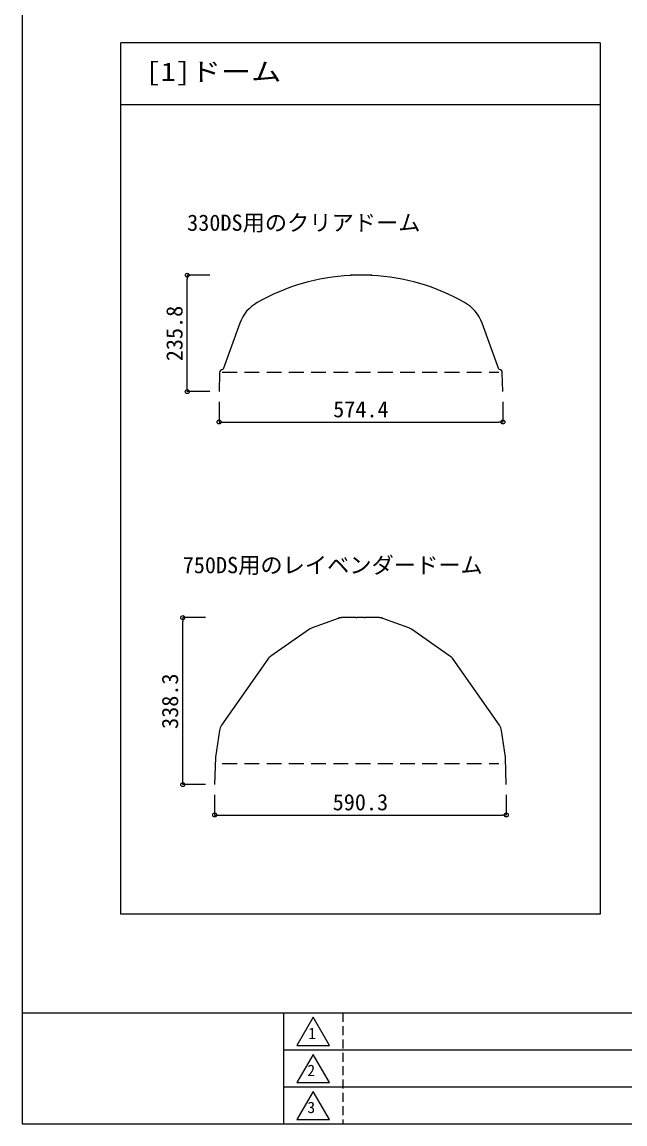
# Model space of a CAD drawing. Units: millimetres, scale not verified, with parts at other scales. Extents: x -3056 to 2944, y -2123 to 2078.
# Drawn here: x -3056 to -1836, y -2122 to 110 of the extents above; entities that cross this region are included whole.
import ezdxf
from ezdxf.enums import TextEntityAlignment as Align

# ---------------------------------------------------------------- set-up
doc = ezdxf.new("R2010")
doc.units = ezdxf.units.MM
doc.header["$LTSCALE"] = 15
for name, pattern in [('CHAIN1', [8, 5, -1, 1, -1]), ('DASHED1', [1.8, 1.2, -0.6]), ('DASHED2', [3, 2, -1])]:
    doc.linetypes.add(name, pattern=pattern)
for name, color, linetype in [('8-0', 7, 'Continuous'), ('F-8', 7, 'Continuous'), ('F-E', 7, 'Continuous')]:
    doc.layers.add(name, color=color, linetype=linetype)
doc.styles.add('ＭＳ ゴシック', font='')
doc.styles.get('ＭＳ ゴシック').set_extended_font_data('MS Gothic')

msp = doc.modelspace()

# ---------------------------------------------------------------- linework, layer by layer
at = {"layer": '8-0'}
for p, q in [((-3056.25, -1897.5), (2943.75, -1897.5)), ((-2527.27, -1897.5), (-2527.27, -2122.5)), ((-2527.27, -1972.5), (-281.32, -1972.5)), ((-2527.27, -2047.5), (-281.32, -2047.5))]:
    msp.add_line(p, q, dxfattribs=at)
at = {"layer": '8-0', "linetype": 'DASHED1'}
msp.add_line((-2407.27, -1897.5), (-2407.27, -2122.5), dxfattribs=at)
at = {"layer": '8-0'}
for points in [[(-3056.25, -2122.5), (2943.75, -2122.5), (2943.75, 2077.5), (-3056.25, 2077.5)], [(-2467.27, -1906.5), (-2500.3, -1963.71), (-2434.23, -1963.71)], [(-2467.27, -1981.5), (-2500.3, -2038.71), (-2434.23, -2038.71)], [(-2467.27, -2056.5), (-2500.3, -2113.71), (-2434.23, -2113.71)]]:
    msp.add_lwpolyline(points, close=True, dxfattribs=at)
at = {"layer": 'F-8'}
for p, q in [((-1886.25, 67.5), (-2856.25, 67.5)), ((-2856.25, -1697.5), (-2856.25, 67.5)), ((-1886.25, 67.5), (-1886.25, -1697.5)), ((-1886.25, -58.5), (-2856.25, -58.5)), ((-2676.16, -403.3), (-2722.09, -403.3)), ((-2721.91, -403.3), (-2721.91, -411.3)), ((-2721.91, -631.14), (-2721.91, -411.3)), ((-2676.16, -639.14), (-2722.09, -639.14)), ((-2721.91, -639.14), (-2721.91, -631.14)), ((-2657.45, -659.8), (-2657.45, -700.84)), ((-2083.07, -659.8), (-2083.07, -700.84)), ((-2657.45, -700.66), (-2649.45, -700.66)), ((-2649.45, -700.66), (-2091.07, -700.66)), ((-2083.07, -700.66), (-2091.07, -700.66)), ((-2685.11, -1096.89), (-2731.05, -1096.89)), ((-2730.87, -1096.89), (-2730.87, -1104.89)), ((-2730.87, -1427.19), (-2730.87, -1104.89)), ((-2730.87, -1435.19), (-2730.87, -1427.19)), ((-2685.11, -1435.19), (-2731.05, -1435.19)), ((-2666.41, -1455.84), (-2666.41, -1496.89)), ((-2076.09, -1455.84), (-2076.09, -1496.89)), ((-2666.41, -1496.71), (-2658.41, -1496.71)), ((-2658.41, -1496.71), (-2084.09, -1496.71)), ((-2076.09, -1496.71), (-2084.09, -1496.71)), ((-1886.25, -1697.5), (-2856.25, -1697.5))]:
    msp.add_line(p, q, dxfattribs=at)
for centre in [(-2721.91, -403.3), (-2721.91, -639.14), (-2657.45, -700.66), (-2083.07, -700.66), (-2730.87, -1096.89), (-2730.87, -1435.19), (-2666.41, -1496.71), (-2076.09, -1496.71)]:
    msp.add_circle(centre, 4, dxfattribs=at)
at = {"layer": 'F-E', "linetype": 'CHAIN1'}
for p, q in [((-2391.87, -403.4), (-2391.87, -403.65)), ((-2391.67, -403.64), (-2391.67, -403.39)), ((-2384.41, -403.08), (-2384.41, -403.34)), ((-2384.21, -403.33), (-2384.21, -403.08)), ((-2356.51, -403.07), (-2356.51, -403.33)), ((-2356.31, -403.33), (-2356.31, -403.08)), ((-2354.17, -403.15), (-2354.17, -403.41)), ((-2353.96, -403.42), (-2353.96, -403.16)), ((-2353.57, -403.43), (-2353.57, -403.18)), ((-2353.57, -403.18), (-2353.57, -403.43)), ((-2352.37, -403.23), (-2352.37, -403.48)), ((-2352.19, -403.49), (-2352.19, -403.23)), ((-2351.81, -403.25), (-2351.81, -403.5)), ((-2351.65, -403.51), (-2351.65, -403.26)), ((-2350.61, -403.3), (-2350.61, -403.56)), ((-2350.44, -403.57), (-2350.44, -403.31)), ((-2350, -403.33), (-2350, -403.59)), ((-2349.84, -403.59), (-2349.84, -403.34)), ((-2348.65, -403.4), (-2348.65, -403.65)), ((-2348.45, -403.66), (-2348.45, -403.41)), ((-2380.97, -1096.89), (-2408.99, -1096.89)), ((-2380.97, -1096.89), (-2378.73, -1096.89)), ((-2363.73, -1096.89), (-2378.73, -1096.89)), ((-2363.73, -1096.89), (-2361.49, -1096.89)), ((-2333.47, -1096.89), (-2361.49, -1096.89))]:
    msp.add_line(p, q, dxfattribs=at)
at = {"layer": 'F-E'}
for p, q in [((-2615.66, -500.68), (-2649.41, -593.42)), ((-2615.66, -500.68), (-2649.41, -593.42)), ((-2091.11, -593.42), (-2124.86, -500.68)), ((-2091.11, -593.42), (-2124.86, -500.68)), ((-2656.35, -600.92), (-2657.45, -639.14)), ((-2083.07, -639.14), (-2084.17, -600.92)), ((-2416.72, -1098.4), (-2468.8, -1117.36)), ((-2273.66, -1117.36), (-2325.74, -1098.4)), ((-2474.68, -1120.42), (-2552.4, -1174.83)), ((-2190.06, -1174.83), (-2267.78, -1120.42)), ((-2558.63, -1181.07), (-2652.33, -1314.88)), ((-2090.13, -1314.88), (-2183.83, -1181.07)), ((-2656.63, -1325.6), (-2664.88, -1379.41)), ((-2077.57, -1379.41), (-2085.83, -1325.6)), ((-2664.97, -1380.37), (-2666.41, -1435.19)), ((-2076.74, -1408.83), (-2077.49, -1380.37)), ((-2076.09, -1435.19), (-2076.75, -1408.66))]:
    msp.add_line(p, q, dxfattribs=at)
at = {"layer": 'F-E', "linetype": 'DASHED2'}
for p, q in [((-2651.09, -599.42), (-2091.09, -599.42)), ((-2651.09, -1392.09), (-2091.09, -1392.09))]:
    msp.add_line(p, q, dxfattribs=at)
at = {"layer": 'F-E'}
for centre, radius, start, end in [((-2370.26, -827.66), 424.56, 92.91796, 119.62052), ((-2370.26, -827.66), 424.56, 60.37948, 87.05559), ((-2540.64, -527.98), 79.83, 119.62052, 160), ((-2199.88, -527.98), 79.83, 20, 60.37948), ((-2199.88, -527.98), 79.83, 20, 60.37948), ((-2649.16, -601.12), 7.19, 97.72248, 178.35111), ((-2650.25, -593.11), 0.889, 277.72248, 340), ((-2650.25, -593.11), 0.889, 277.72248, 340), ((-2090.27, -593.11), 0.889, 200, 262.27752), ((-2090.27, -593.11), 0.889, 200, 262.27752), ((-2091.36, -601.12), 7.19, 1.64889, 82.27752), ((-2460.11, -1141.23), 25.4, 110, 125), ((-2282.34, -1141.23), 25.4, 55, 70), ((-2537.83, -1195.64), 25.4, 125, 145), ((-2204.63, -1195.64), 25.4, 35, 55), ((-2631.52, -1329.45), 25.4, 145, 171.27677), ((-2110.94, -1329.45), 25.4, 8.72323, 35)]:
    msp.add_arc(centre, radius, start, end, dxfattribs=at)
at = {"layer": 'F-E', "linetype": 'CHAIN1'}
for centre, radius, start, end in [((-2370.26, -827.66), 424.81, 92.88895, 92.91621), ((-2370.26, -827.66), 424.56, 91.90989, 92.89068), ((-2370.26, -827.66), 424.81, 91.88151, 91.90875), ((-2370.26, -827.66), 424.56, 88.1438, 91.88263), ((-2370.26, -827.66), 424.81, 88.11849, 88.14491), ((-2370.26, -827.66), 424.56, 87.82872, 88.11737), ((-2370.26, -827.66), 424.81, 87.80069, 87.83002), ((-2370.26, -827.66), 424.56, 87.74752, 87.79938), ((-2370.26, -827.58), 424.73, 87.74868, 87.74887), ((-2370.26, -827.66), 424.56, 87.58481, 87.74733), ((-2370.26, -827.66), 424.81, 87.56242, 87.58626), ((-2370.26, -827.66), 424.56, 87.50939, 87.56096), ((-2370.26, -827.66), 424.81, 87.48966, 87.51088), ((-2370.26, -827.66), 424.56, 87.34755, 87.48816), ((-2370.26, -827.66), 424.81, 87.32618, 87.34914), ((-2370.26, -827.66), 424.56, 87.26486, 87.32458), ((-2370.26, -827.66), 424.81, 87.24425, 87.2665), ((-2370.26, -827.66), 424.56, 87.08204, 87.2426), ((-2370.26, -827.66), 424.81, 87.05735, 87.08379), ((-2407.67, -1124.09), 27.24, 92.77496, 109.39743), ((-2334.89, -1124.61), 27.76, 70.76034, 87.06727)]:
    msp.add_arc(centre, radius, start, end, dxfattribs=at)
at = {"layer": 'F-E', "linetype": 'DASHED2'}
for centre, start, end in [((-2657.35, -1380.57), 171.27677, 178.5), ((-2085.11, -1380.57), 1.5, 8.72323)]:
    msp.add_arc(centre, 7.62, start, end, dxfattribs=at)

# ---------------------------------------------------------------- texts
at = {"layer": '8-0', "style": 'ＭＳ ゴシック'}
for s, p in [('1', (-2476.84, -1957.39)), ('2', (-2478.72, -2032.39)), ('3', (-2478.72, -2107.39))]:
    msp.add_text(s, height=23.09, dxfattribs=at).set_placement(p, align=Align.BOTTOM_LEFT)
at = {"layer": 'F-8', "style": 'ＭＳ ゴシック', "width": 1.2}
msp.add_text('[1]ドーム', height=37.34, dxfattribs=at).set_placement((-2806.25, -20.97), align=Align.BOTTOM_LEFT)
at = {"layer": 'F-8', "style": 'ＭＳ ゴシック'}
for s, p in [('330DS用のクリアドーム', (-2722.09, -323.3)), ('574.4', (-2426.51, -701.07)), ('750DS用のレイベンダードーム', (-2731.05, -1016.89)), ('590.3', (-2427.5, -1497.12))]:
    msp.add_text(s, height=32.99, dxfattribs=at).set_placement(p, align=Align.BOTTOM_LEFT)
for s, p in [('235.8', (-2721.5, -577.47)), ('338.3', (-2730.46, -1322.29))]:
    msp.add_text(s, height=32.99, rotation=90, dxfattribs=at).set_placement(p, align=Align.BOTTOM_LEFT)

doc.saveas('drawing.dxf')
